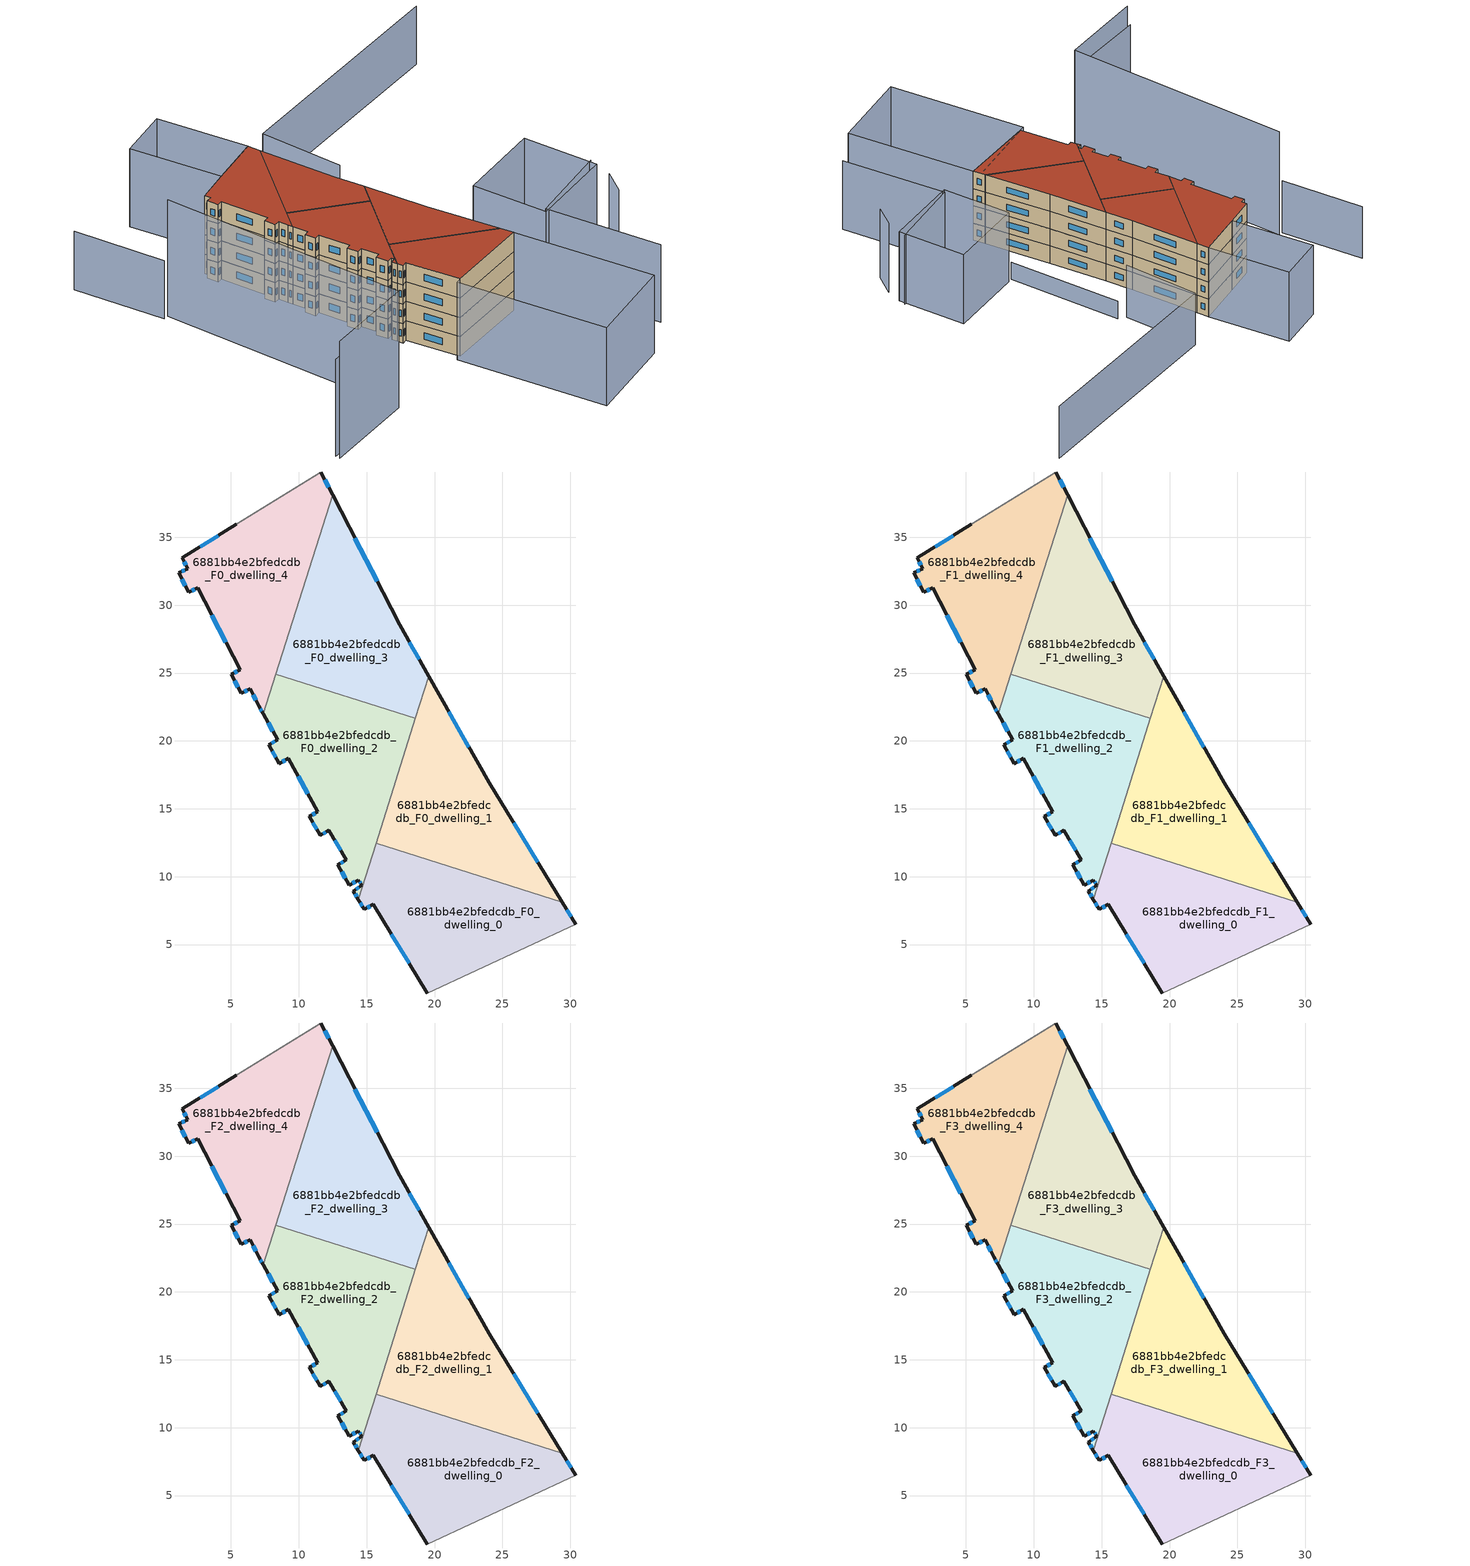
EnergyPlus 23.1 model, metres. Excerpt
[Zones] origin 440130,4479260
6881bb4e2bfedcdb_F0_dwelling_0
 floor ground (EU_floor_Construction): 29.42,8.12 30.42,6.48 19.48,1.43 15.48,7.96 14.83,7.58 14.39,8.31 15.69,12.44 z0
 wall outside (EU_wall_Construction): 30.42,6.48 29.42,8.12 / 14.39,8.31 14.83,7.58 15.48,7.96 19.48,1.43 z0:3
 wall to 6881bb4e2bfedcdb_F0_dwelling_1 (EU_wall_Construction): 29.42,8.12 15.69,12.44 z0:3
 wall adiabatic (EU_wall_Construction): 19.48,1.43 30.42,6.48 z0:3
 wall to 6881bb4e2bfedcdb_F0_dwelling_2 (EU_wall_Construction): 15.69,12.44 14.39,8.31 z0:3
 window (EU_Window_Construction): 30.09,7.03 29.75,7.57 / 16.81,5.77 18.14,3.61 / 15.05,7.71 15.26,7.83 / 14.54,8.07 14.68,7.83 z1:2
6881bb4e2bfedcdb_F0_dwelling_1
 floor ground (EU_floor_Construction): 24.03,16.91 29.42,8.12 15.69,12.44 19.57,24.77 z0
 wall outside (EU_wall_Construction): 29.42,8.12 24.03,16.91 19.57,24.77 z0:3
 wall to 6881bb4e2bfedcdb_F0_dwelling_3 (EU_wall_Construction): 19.57,24.77 18.6,21.67 z0:3
 wall to 6881bb4e2bfedcdb_F0_dwelling_2 (EU_wall_Construction): 18.6,21.67 15.69,12.44 z0:3
 window (EU_Window_Construction): 27.61,11.06 25.83,13.97 / 22.54,19.54 21.06,22.14 z1:2
6881bb4e2bfedcdb_F0_dwelling_2
 floor ground (EU_floor_Construction): 18.6,21.67 14.39,8.31 14.02,8.93 14.63,9.37 14.4,9.75 13.73,9.38 12.85,10.86 13.51,11.24 12.21,13.41 11.58,13.04 10.78,14.44 11.41,14.79 9.22,18.71 8.56,18.33 7.79,19.71 8.44,20.09 7.4,21.99 8.31,24.91 z0
 wall outside (EU_wall_Construction): 7.4,21.99 8.44,20.09 7.79,19.71 8.56,18.33 9.22,18.71 11.41,14.79 10.78,14.44 11.58,13.04 12.21,13.41 13.51,11.24 12.85,10.86 13.73,9.38 14.4,9.75 14.63,9.37 14.02,8.93 14.39,8.31 z0:3
 wall to 6881bb4e2bfedcdb_F0_dwelling_3 (EU_wall_Construction): 18.6,21.67 8.31,24.91 z0:3
 wall to 6881bb4e2bfedcdb_F0_dwelling_4 (EU_wall_Construction): 8.31,24.91 7.4,21.99 z0:3
 window (EU_Window_Construction): 7.75,21.35 8.09,20.72 / 14.14,8.73 14.27,8.52 / 14.43,9.23 14.22,9.08 / 14.48,9.63 14.55,9.5 / 13.95,9.5 14.18,9.63 / 13.15,10.37 13.44,9.88 / 13.29,11.11 13.07,10.99 / 12.65,12.68 13.08,11.96 / 11.79,13.16 12,13.29 / 11.05,13.97 11.31,13.51 / 11.2,14.68 10.99,14.56 / 9.95,17.4 10.68,16.1 / 8.78,18.46 9,18.58 / 8.05,19.25 8.31,18.79 / 8.23,19.96 8.01,19.84 z1:2
6881bb4e2bfedcdb_F0_dwelling_3
 floor ground (EU_floor_Construction): 12.48,38.15 17.43,28.54 19.57,24.77 18.6,21.67 8.31,24.91 z0
 wall outside (EU_wall_Construction): 19.57,24.77 17.43,28.54 12.48,38.15 z0:3
 wall to 6881bb4e2bfedcdb_F0_dwelling_4 (EU_wall_Construction): 12.49,38.15 8.31,24.91 z0:3
 window (EU_Window_Construction): 18.86,26.03 18.15,27.28 / 15.78,31.75 14.14,34.94 z1:2
6881bb4e2bfedcdb_F0_dwelling_4
 floor ground (EU_floor_Construction): 11.63,39.81 12.48,38.15 7.4,21.99 7.06,22.59 6.41,23.84 5.75,23.5 5.03,24.91 5.68,25.25 2.55,31.27 1.9,30.95 1.14,32.38 1.81,32.7 1.41,33.48 5.38,35.96 z0
 wall outside (EU_wall_Construction): 5.38,35.96 1.41,33.48 1.81,32.7 1.14,32.38 1.9,30.95 2.55,31.27 5.68,25.25 5.03,24.91 5.75,23.5 6.41,23.84 7.06,22.59 7.4,21.99 / 12.48,38.15 11.63,39.81 z0:3
 wall adiabatic (EU_wall_Construction): 11.63,39.81 5.38,35.96 z0:3
 window (EU_Window_Construction): 5.27,24.44 5.51,23.97 / 5.46,25.14 5.25,25.03 / 3.6,29.26 4.63,27.26 / 2.12,31.06 2.34,31.17 / 1.39,31.9 1.64,31.43 / 1.59,32.59 1.36,32.49 / 1.55,33.22 1.68,32.96 / 4.05,35.13 2.74,34.31 / 12.2,38.71 11.91,39.26 / 7.17,22.39 7.28,22.19 / 6.63,23.42 6.85,23.01 / 5.97,23.61 6.19,23.72 z1:2
6881bb4e2bfedcdb_F1_dwelling_0
 floor to 6881bb4e2bfedcdb_F0_dwelling_0 (EU_floor_Construction): 29.42,8.12 30.42,6.48 19.48,1.43 15.48,7.96 14.83,7.58 14.39,8.31 15.69,12.44 z3
 wall outside (EU_wall_Construction): 30.42,6.48 29.42,8.12 / 14.39,8.31 14.83,7.58 15.48,7.96 19.48,1.43 z3:6
 wall to 6881bb4e2bfedcdb_F1_dwelling_1 (EU_wall_Construction): 29.42,8.12 15.69,12.44 z3:6
 wall adiabatic (EU_wall_Construction): 19.48,1.43 30.42,6.48 z3:6
 wall to 6881bb4e2bfedcdb_F1_dwelling_2 (EU_wall_Construction): 15.69,12.44 14.39,8.31 z3:6
 window (EU_Window_Construction): 30.09,7.03 29.75,7.57 / 16.81,5.77 18.14,3.61 / 15.05,7.71 15.26,7.83 / 14.54,8.07 14.68,7.83 z4:5
6881bb4e2bfedcdb_F1_dwelling_1
 floor to 6881bb4e2bfedcdb_F0_dwelling_1 (EU_floor_Construction): 24.03,16.91 29.42,8.12 15.69,12.44 19.57,24.77 z3
 wall outside (EU_wall_Construction): 29.42,8.12 24.03,16.91 19.57,24.77 z3:6
 wall to 6881bb4e2bfedcdb_F1_dwelling_3 (EU_wall_Construction): 19.57,24.77 18.6,21.67 z3:6
 wall to 6881bb4e2bfedcdb_F1_dwelling_2 (EU_wall_Construction): 18.6,21.67 15.69,12.44 z3:6
 window (EU_Window_Construction): 27.61,11.06 25.83,13.97 / 22.54,19.54 21.06,22.14 z4:5
6881bb4e2bfedcdb_F1_dwelling_2
 floor to 6881bb4e2bfedcdb_F0_dwelling_2 (EU_floor_Construction): 18.6,21.67 14.39,8.31 14.02,8.93 14.63,9.37 14.4,9.75 13.73,9.38 12.85,10.86 13.51,11.24 12.21,13.41 11.58,13.04 10.78,14.44 11.41,14.79 9.22,18.71 8.56,18.33 7.79,19.71 8.44,20.09 7.4,21.99 8.31,24.91 z3
 wall outside (EU_wall_Construction): 7.4,21.99 8.44,20.09 7.79,19.71 8.56,18.33 9.22,18.71 11.41,14.79 10.78,14.44 11.58,13.04 12.21,13.41 13.51,11.24 12.85,10.86 13.73,9.38 14.4,9.75 14.63,9.37 14.02,8.93 14.39,8.31 z3:6
 wall to 6881bb4e2bfedcdb_F1_dwelling_3 (EU_wall_Construction): 18.6,21.67 8.31,24.91 z3:6
 wall to 6881bb4e2bfedcdb_F1_dwelling_4 (EU_wall_Construction): 8.31,24.91 7.4,21.99 z3:6
 window (EU_Window_Construction): 7.75,21.35 8.09,20.72 / 14.14,8.73 14.27,8.52 / 14.43,9.23 14.22,9.08 / 14.48,9.63 14.55,9.5 / 13.95,9.5 14.18,9.63 / 13.15,10.37 13.44,9.88 / 13.29,11.11 13.07,10.99 / 12.65,12.68 13.08,11.96 / 11.79,13.16 12,13.29 / 11.05,13.97 11.31,13.51 / 11.2,14.68 10.99,14.56 / 9.95,17.4 10.68,16.1 / 8.78,18.46 9,18.58 / 8.05,19.25 8.31,18.79 / 8.23,19.96 8.01,19.84 z4:5
6881bb4e2bfedcdb_F1_dwelling_3
 floor to 6881bb4e2bfedcdb_F0_dwelling_3 (EU_floor_Construction): 12.48,38.15 17.43,28.54 19.57,24.77 18.6,21.67 8.31,24.91 z3
 wall outside (EU_wall_Construction): 19.57,24.77 17.43,28.54 12.48,38.15 z3:6
 wall to 6881bb4e2bfedcdb_F1_dwelling_4 (EU_wall_Construction): 12.49,38.15 8.31,24.91 z3:6
 window (EU_Window_Construction): 18.86,26.03 18.15,27.28 / 15.78,31.75 14.14,34.94 z4:5
6881bb4e2bfedcdb_F1_dwelling_4
 floor to 6881bb4e2bfedcdb_F0_dwelling_4 (EU_floor_Construction): 11.63,39.81 12.48,38.15 7.4,21.99 7.06,22.59 6.41,23.84 5.75,23.5 5.03,24.91 5.68,25.25 2.55,31.27 1.9,30.95 1.14,32.38 1.81,32.7 1.41,33.48 5.38,35.96 z3
 wall outside (EU_wall_Construction): 5.38,35.96 1.41,33.48 1.81,32.7 1.14,32.38 1.9,30.95 2.55,31.27 5.68,25.25 5.03,24.91 5.75,23.5 6.41,23.84 7.06,22.59 7.4,21.99 / 12.48,38.15 11.63,39.81 z3:6
 wall adiabatic (EU_wall_Construction): 11.63,39.81 5.38,35.96 z3:6
 window (EU_Window_Construction): 5.27,24.44 5.51,23.97 / 5.46,25.14 5.25,25.03 / 3.6,29.26 4.63,27.26 / 2.12,31.06 2.34,31.17 / 1.39,31.9 1.64,31.43 / 1.59,32.59 1.36,32.49 / 1.55,33.22 1.68,32.96 / 4.05,35.13 2.74,34.31 / 12.2,38.71 11.91,39.26 / 7.17,22.39 7.28,22.19 / 6.63,23.42 6.85,23.01 / 5.97,23.61 6.19,23.72 z4:5
6881bb4e2bfedcdb_F2_dwelling_0
 floor to 6881bb4e2bfedcdb_F1_dwelling_0 (EU_floor_Construction): 29.42,8.12 30.42,6.48 19.48,1.43 15.48,7.96 14.83,7.58 14.39,8.31 15.69,12.44 z6
 wall outside (EU_wall_Construction): 30.42,6.48 29.42,8.12 / 14.39,8.31 14.83,7.58 15.48,7.96 19.48,1.43 z6:9
 wall to 6881bb4e2bfedcdb_F2_dwelling_1 (EU_wall_Construction): 29.42,8.12 15.69,12.44 z6:9
 wall adiabatic (EU_wall_Construction): 19.48,1.43 30.42,6.48 z6:9
 wall to 6881bb4e2bfedcdb_F2_dwelling_2 (EU_wall_Construction): 15.69,12.44 14.39,8.31 z6:9
 window (EU_Window_Construction): 30.09,7.03 29.75,7.57 / 16.81,5.77 18.14,3.61 / 15.05,7.71 15.26,7.83 / 14.54,8.07 14.68,7.83 z7:8
6881bb4e2bfedcdb_F2_dwelling_1
 floor to 6881bb4e2bfedcdb_F1_dwelling_1 (EU_floor_Construction): 24.03,16.91 29.42,8.12 15.69,12.44 19.57,24.77 z6
 wall outside (EU_wall_Construction): 29.42,8.12 24.03,16.91 19.57,24.77 z6:9
 wall to 6881bb4e2bfedcdb_F2_dwelling_3 (EU_wall_Construction): 19.57,24.77 18.6,21.67 z6:9
 wall to 6881bb4e2bfedcdb_F2_dwelling_2 (EU_wall_Construction): 18.6,21.67 15.69,12.44 z6:9
 window (EU_Window_Construction): 27.61,11.06 25.83,13.97 / 22.54,19.54 21.06,22.14 z7:8
6881bb4e2bfedcdb_F2_dwelling_2
 floor to 6881bb4e2bfedcdb_F1_dwelling_2 (EU_floor_Construction): 18.6,21.67 14.39,8.31 14.02,8.93 14.63,9.37 14.4,9.75 13.73,9.38 12.85,10.86 13.51,11.24 12.21,13.41 11.58,13.04 10.78,14.44 11.41,14.79 9.22,18.71 8.56,18.33 7.79,19.71 8.44,20.09 7.4,21.99 8.31,24.91 z6
 wall outside (EU_wall_Construction): 7.4,21.99 8.44,20.09 7.79,19.71 8.56,18.33 9.22,18.71 11.41,14.79 10.78,14.44 11.58,13.04 12.21,13.41 13.51,11.24 12.85,10.86 13.73,9.38 14.4,9.75 14.63,9.37 14.02,8.93 14.39,8.31 z6:9
 wall to 6881bb4e2bfedcdb_F2_dwelling_3 (EU_wall_Construction): 18.6,21.67 8.31,24.91 z6:9
 wall to 6881bb4e2bfedcdb_F2_dwelling_4 (EU_wall_Construction): 8.31,24.91 7.4,21.99 z6:9
 window (EU_Window_Construction): 7.75,21.35 8.09,20.72 / 14.14,8.73 14.27,8.52 / 14.43,9.23 14.22,9.08 / 14.48,9.63 14.55,9.5 / 13.95,9.5 14.18,9.63 / 13.15,10.37 13.44,9.88 / 13.29,11.11 13.07,10.99 / 12.65,12.68 13.08,11.96 / 11.79,13.16 12,13.29 / 11.05,13.97 11.31,13.51 / 11.2,14.68 10.99,14.56 / 9.95,17.4 10.68,16.1 / 8.78,18.46 9,18.58 / 8.05,19.25 8.31,18.79 / 8.23,19.96 8.01,19.84 z7:8
6881bb4e2bfedcdb_F2_dwelling_3
 floor to 6881bb4e2bfedcdb_F1_dwelling_3 (EU_floor_Construction): 12.48,38.15 17.43,28.54 19.57,24.77 18.6,21.67 8.31,24.91 z6
 wall outside (EU_wall_Construction): 19.57,24.77 17.43,28.54 12.48,38.15 z6:9
 wall to 6881bb4e2bfedcdb_F2_dwelling_4 (EU_wall_Construction): 12.49,38.15 8.31,24.91 z6:9
 window (EU_Window_Construction): 18.86,26.03 18.15,27.28 / 15.78,31.75 14.14,34.94 z7:8
6881bb4e2bfedcdb_F2_dwelling_4
 floor to 6881bb4e2bfedcdb_F1_dwelling_4 (EU_floor_Construction): 11.63,39.81 12.48,38.15 7.4,21.99 7.06,22.59 6.41,23.84 5.75,23.5 5.03,24.91 5.68,25.25 2.55,31.27 1.9,30.95 1.14,32.38 1.81,32.7 1.41,33.48 5.38,35.96 z6
 wall outside (EU_wall_Construction): 5.38,35.96 1.41,33.48 1.81,32.7 1.14,32.38 1.9,30.95 2.55,31.27 5.68,25.25 5.03,24.91 5.75,23.5 6.41,23.84 7.06,22.59 7.4,21.99 / 12.48,38.15 11.63,39.81 z6:9
 wall adiabatic (EU_wall_Construction): 11.63,39.81 5.38,35.96 z6:9
 window (EU_Window_Construction): 5.27,24.44 5.51,23.97 / 5.46,25.14 5.25,25.03 / 3.6,29.26 4.63,27.26 / 2.12,31.06 2.34,31.17 / 1.39,31.9 1.64,31.43 / 1.59,32.59 1.36,32.49 / 1.55,33.22 1.68,32.96 / 4.05,35.13 2.74,34.31 / 12.2,38.71 11.91,39.26 / 7.17,22.39 7.28,22.19 / 6.63,23.42 6.85,23.01 / 5.97,23.61 6.19,23.72 z7:8
6881bb4e2bfedcdb_F3_dwelling_0
 floor to 6881bb4e2bfedcdb_F2_dwelling_0 (EU_floor_Construction): 29.42,8.12 30.42,6.48 19.48,1.43 15.48,7.96 14.83,7.58 14.39,8.31 15.69,12.44 z9
 wall outside (EU_wall_Construction): 30.42,6.48 29.42,8.12 / 14.39,8.31 14.83,7.58 15.48,7.96 19.48,1.43 z9:12
 wall to 6881bb4e2bfedcdb_F3_dwelling_1 (EU_wall_Construction): 29.42,8.12 15.69,12.44 z9:12
 wall adiabatic (EU_wall_Construction): 19.48,1.43 30.42,6.48 z9:12
 wall to 6881bb4e2bfedcdb_F3_dwelling_2 (EU_wall_Construction): 15.69,12.44 14.39,8.31 z9:12
 window (EU_Window_Construction): 30.09,7.03 29.75,7.57 / 16.81,5.77 18.14,3.61 / 15.05,7.71 15.26,7.83 / 14.54,8.07 14.68,7.83 z10:11
 roof outside (EU_roof_Construction): 30.42,6.48 29.42,8.12 15.69,12.44 14.39,8.31 14.83,7.58 15.48,7.96 19.48,1.43 z12
6881bb4e2bfedcdb_F3_dwelling_1
 floor to 6881bb4e2bfedcdb_F2_dwelling_1 (EU_floor_Construction): 24.03,16.91 29.42,8.12 15.69,12.44 19.57,24.77 z9
 wall outside (EU_wall_Construction): 29.42,8.12 24.03,16.91 19.57,24.77 z9:12
 wall to 6881bb4e2bfedcdb_F3_dwelling_3 (EU_wall_Construction): 19.57,24.77 18.6,21.67 z9:12
 wall to 6881bb4e2bfedcdb_F3_dwelling_2 (EU_wall_Construction): 18.6,21.67 15.69,12.44 z9:12
 window (EU_Window_Construction): 27.61,11.06 25.83,13.97 / 22.54,19.54 21.06,22.14 z10:11
 roof outside (EU_roof_Construction): 29.42,8.12 24.03,16.91 19.57,24.77 15.69,12.44 z12
6881bb4e2bfedcdb_F3_dwelling_2
 floor to 6881bb4e2bfedcdb_F2_dwelling_2 (EU_floor_Construction): 18.6,21.67 14.39,8.31 14.02,8.93 14.63,9.37 14.4,9.75 13.73,9.38 12.85,10.86 13.51,11.24 12.21,13.41 11.58,13.04 10.78,14.44 11.41,14.79 9.22,18.71 8.56,18.33 7.79,19.71 8.44,20.09 7.4,21.99 8.31,24.91 z9
 wall outside (EU_wall_Construction): 7.4,21.99 8.44,20.09 7.79,19.71 8.56,18.33 9.22,18.71 11.41,14.79 10.78,14.44 11.58,13.04 12.21,13.41 13.51,11.24 12.85,10.86 13.73,9.38 14.4,9.75 14.63,9.37 14.02,8.93 14.39,8.31 z9:12
 wall to 6881bb4e2bfedcdb_F3_dwelling_3 (EU_wall_Construction): 18.6,21.67 8.31,24.91 z9:12
 wall to 6881bb4e2bfedcdb_F3_dwelling_4 (EU_wall_Construction): 8.31,24.91 7.4,21.99 z9:12
 window (EU_Window_Construction): 7.75,21.35 8.09,20.72 / 14.14,8.73 14.27,8.52 / 14.43,9.23 14.22,9.08 / 14.48,9.63 14.55,9.5 / 13.95,9.5 14.18,9.63 / 13.15,10.37 13.44,9.88 / 13.29,11.11 13.07,10.99 / 12.65,12.68 13.08,11.96 / 11.79,13.16 12,13.29 / 11.05,13.97 11.31,13.51 / 11.2,14.68 10.99,14.56 / 9.95,17.4 10.68,16.1 / 8.78,18.46 9,18.58 / 8.05,19.25 8.31,18.79 / 8.23,19.96 8.01,19.84 z10:11
 roof outside (EU_roof_Construction): 14.63,9.37 14.02,8.93 14.39,8.31 18.6,21.67 8.31,24.91 7.4,21.99 8.44,20.09 7.79,19.71 8.56,18.33 9.22,18.71 11.41,14.79 10.78,14.44 11.58,13.04 12.21,13.41 13.51,11.24 12.85,10.86 13.73,9.38 14.4,9.75 z12
6881bb4e2bfedcdb_F3_dwelling_3
 floor to 6881bb4e2bfedcdb_F2_dwelling_3 (EU_floor_Construction): 12.48,38.15 17.43,28.54 19.57,24.77 18.6,21.67 8.31,24.91 z9
 wall outside (EU_wall_Construction): 19.57,24.77 17.43,28.54 12.48,38.15 z9:12
 wall to 6881bb4e2bfedcdb_F3_dwelling_4 (EU_wall_Construction): 12.49,38.15 8.31,24.91 z9:12
 window (EU_Window_Construction): 18.86,26.03 18.15,27.28 / 15.78,31.75 14.14,34.94 z10:11
 roof outside (EU_roof_Construction): 18.6,21.67 19.57,24.77 17.43,28.54 12.48,38.15 8.31,24.91 z12
6881bb4e2bfedcdb_F3_dwelling_4
 floor to 6881bb4e2bfedcdb_F2_dwelling_4 (EU_floor_Construction): 11.63,39.81 12.48,38.15 7.4,21.99 7.06,22.59 6.41,23.84 5.75,23.5 5.03,24.91 5.68,25.25 2.55,31.27 1.9,30.95 1.14,32.38 1.81,32.7 1.41,33.48 5.38,35.96 z9
 wall outside (EU_wall_Construction): 5.38,35.96 1.41,33.48 1.81,32.7 1.14,32.38 1.9,30.95 2.55,31.27 5.68,25.25 5.03,24.91 5.75,23.5 6.41,23.84 7.06,22.59 7.4,21.99 / 12.48,38.15 11.63,39.81 z9:12
 wall adiabatic (EU_wall_Construction): 11.63,39.81 5.38,35.96 z9:12
 window (EU_Window_Construction): 5.27,24.44 5.51,23.97 / 5.46,25.14 5.25,25.03 / 3.6,29.26 4.63,27.26 / 2.12,31.06 2.34,31.17 / 1.39,31.9 1.64,31.43 / 1.59,32.59 1.36,32.49 / 1.55,33.22 1.68,32.96 / 4.05,35.13 2.74,34.31 / 12.2,38.71 11.91,39.26 / 7.17,22.39 7.28,22.19 / 6.63,23.42 6.85,23.01 / 5.97,23.61 6.19,23.72 z10:11
 roof outside (EU_roof_Construction): 7.4,21.99 12.48,38.15 11.63,39.81 5.38,35.96 1.41,33.48 1.81,32.7 1.14,32.38 1.9,30.95 2.55,31.27 5.68,25.25 5.03,24.91 5.75,23.5 6.41,23.84 7.06,22.59 z12
shading: 44.85,-5.41 36.57,8.75 / 36.57,8.75 46.84,14.75 / 46.48,7.46 47.29,11.08 / 31.37,17.76 42.2,23.22 / 42.2,23.22 47.05,13.59 / 47.05,13.59 36.21,8.14 / 36.21,8.14 31.37,17.76 / 29.77,7.58 40.67,-10.67 / 40.67,-10.67 29.66,-17.25 / 29.66,-17.25 18.76,1 / 18.76,1 29.77,7.58 / 5.38,35.96 -1.33,47.06 / -1.33,47.06 4.99,50.88 / 4.99,50.88 11.7,39.77 / 11.7,39.77 5.38,35.96 z0:12; 30.76,17.46 22.88,33.5 z0:3; -5.13,-8.93 6.63,-4.01 z0:15; -7.36,27.98 7.07,-4.04 / 7.07,-4.04 -4.92,-9.44 z0:18; -14.41,39.02 -8.01,27.74 / 21.58,33.86 16.82,44.74 / 16.82,44.74 47.73,58.25 z0:9
[Building]
EU S2 Campaign: North Axis=0; Terrain=City; Solar Distribution=FullExterior
[Site:Location]
Madrid: Latitude=40.5; Longitude=-3.5; Time Zone=1; Elevation=609
[SizingPeriod:WeatherFileDays]
AnnualSizingPeriod: Begin Month=1; Begin Day of Month=1; End Month=12; End Day of Month=31; Day of Week for Start Day=Monday; Use Weather File Daylight Saving Period=No; Use Weather File Rain and Snow Indicators=No
[MATERIAL]
EU_InternalMass_Material: Roughness=MediumRough; Thickness=0.1; Conductivity=1; Density=1800; Specific Heat=900; Thermal Absorptance=0.9; Solar Absorptance=0.7; Visible Absorptance=0.7
[MATERIAL:NOMASS] Roughness=MediumRough; Thermal Absorptance=0.9; Solar Absorptance=0.7; Visible Absorptance=0.7
Name | Thermal Resistance
EU_wall_NoMass | 0.459673
EU_roof_NoMass | 0.495815
EU_floor_NoMass | 0.788942
[WINDOWMATERIAL:SIMPLEGLAZINGSYSTEM]
EU_Window_SimpleGlazing: UFactor=4.26103; Solar Heat Gain Coefficient=0.85; Visible Transmittance=0.85
[CONSTRUCTION]
EU_wall_Construction: EU_wall_NoMass
EU_roof_Construction: EU_roof_NoMass
EU_floor_Construction: EU_floor_NoMass
EU_Window_Construction: EU_Window_SimpleGlazing
EU_InternalMass_Construction: EU_InternalMass_Material
[ZONE] Type=1; Multiplier=1; Ceiling Height=autocalculate; Floor Area=autocalculate; Part of Total Floor Area=Yes
Name | Volume
6881bb4e2bfedcdb_F0_dwelling_0; 6881bb4e2bfedcdb_F1_dwelling_0; 6881bb4e2bfedcdb_F2_dwelling_0; 6881bb4e2bfedcdb_F3_dwelling_0 | 274.132
6881bb4e2bfedcdb_F0_dwelling_1; 6881bb4e2bfedcdb_F1_dwelling_1; 6881bb4e2bfedcdb_F2_dwelling_1; 6881bb4e2bfedcdb_F3_dwelling_1 | 274.118
6881bb4e2bfedcdb_F0_dwelling_2; 6881bb4e2bfedcdb_F1_dwelling_2; 6881bb4e2bfedcdb_F2_dwelling_2; 6881bb4e2bfedcdb_F3_dwelling_2 | 274.143
6881bb4e2bfedcdb_F0_dwelling_3; 6881bb4e2bfedcdb_F1_dwelling_3; 6881bb4e2bfedcdb_F2_dwelling_3; 6881bb4e2bfedcdb_F3_dwelling_3 | 274.122
6881bb4e2bfedcdb_F0_dwelling_4; 6881bb4e2bfedcdb_F1_dwelling_4; 6881bb4e2bfedcdb_F2_dwelling_4; 6881bb4e2bfedcdb_F3_dwelling_4 | 274.135
[INTERNALMASS] Construction=EU_InternalMass_Construction
Name | Zone or ZoneList | Surface Area
6881bb4e2bfedcdb_F0_dwelling_0_EU_InternalMass | 6881bb4e2bfedcdb_F0_dwelling_0 | 91.3768
6881bb4e2bfedcdb_F0_dwelling_1_EU_InternalMass | 6881bb4e2bfedcdb_F0_dwelling_1 | 91.3723
6881bb4e2bfedcdb_F0_dwelling_2_EU_InternalMass | 6881bb4e2bfedcdb_F0_dwelling_2 | 91.3806
6881bb4e2bfedcdb_F0_dwelling_3_EU_InternalMass | 6881bb4e2bfedcdb_F0_dwelling_3 | 91.3718
6881bb4e2bfedcdb_F0_dwelling_4_EU_InternalMass | 6881bb4e2bfedcdb_F0_dwelling_4 | 91.3783
6881bb4e2bfedcdb_F1_dwelling_0_EU_InternalMass | 6881bb4e2bfedcdb_F1_dwelling_0 | 91.3768
6881bb4e2bfedcdb_F1_dwelling_1_EU_InternalMass | 6881bb4e2bfedcdb_F1_dwelling_1 | 91.3723
6881bb4e2bfedcdb_F1_dwelling_2_EU_InternalMass | 6881bb4e2bfedcdb_F1_dwelling_2 | 91.3806
6881bb4e2bfedcdb_F1_dwelling_3_EU_InternalMass | 6881bb4e2bfedcdb_F1_dwelling_3 | 91.3718
6881bb4e2bfedcdb_F1_dwelling_4_EU_InternalMass | 6881bb4e2bfedcdb_F1_dwelling_4 | 91.3783
6881bb4e2bfedcdb_F2_dwelling_0_EU_InternalMass | 6881bb4e2bfedcdb_F2_dwelling_0 | 91.3768
6881bb4e2bfedcdb_F2_dwelling_1_EU_InternalMass | 6881bb4e2bfedcdb_F2_dwelling_1 | 91.3723
6881bb4e2bfedcdb_F2_dwelling_2_EU_InternalMass | 6881bb4e2bfedcdb_F2_dwelling_2 | 91.3806
6881bb4e2bfedcdb_F2_dwelling_3_EU_InternalMass | 6881bb4e2bfedcdb_F2_dwelling_3 | 91.3718
6881bb4e2bfedcdb_F2_dwelling_4_EU_InternalMass | 6881bb4e2bfedcdb_F2_dwelling_4 | 91.3783
6881bb4e2bfedcdb_F3_dwelling_0_EU_InternalMass | 6881bb4e2bfedcdb_F3_dwelling_0 | 91.3768
6881bb4e2bfedcdb_F3_dwelling_1_EU_InternalMass | 6881bb4e2bfedcdb_F3_dwelling_1 | 91.3723
6881bb4e2bfedcdb_F3_dwelling_2_EU_InternalMass | 6881bb4e2bfedcdb_F3_dwelling_2 | 91.3806
6881bb4e2bfedcdb_F3_dwelling_3_EU_InternalMass | 6881bb4e2bfedcdb_F3_dwelling_3 | 91.3718
6881bb4e2bfedcdb_F3_dwelling_4_EU_InternalMass | 6881bb4e2bfedcdb_F3_dwelling_4 | 91.3783
[OTHEREQUIPMENT] Fuel Type=Electricity; Design Level Calculation Method=Watts/Area; Power per Zone Floor Area=1; Fraction Latent=0; Fraction Radiant=0; Fraction Lost=0; Carbon Dioxide Generation Rate=0; EndUse Subcategory=EU_Step8_InternalGains
Name | Zone or ZoneList or Space or SpaceList | Schedule
EU_Step8_InternalGain_6881bb4e2bfedcdb_F0_dwelling_0_f000 | 6881bb4e2bfedcdb_F0_dwelling_0 | EU_Step8_GainSchedule_6881bb4e2bfedcdb_F0_dwelling_0_f000
EU_Step8_InternalGain_6881bb4e2bfedcdb_F0_dwelling_1_f000 | 6881bb4e2bfedcdb_F0_dwelling_1 | EU_Step8_GainSchedule_6881bb4e2bfedcdb_F0_dwelling_1_f000
EU_Step8_InternalGain_6881bb4e2bfedcdb_F0_dwelling_2_f000 | 6881bb4e2bfedcdb_F0_dwelling_2 | EU_Step8_GainSchedule_6881bb4e2bfedcdb_F0_dwelling_2_f000
EU_Step8_InternalGain_6881bb4e2bfedcdb_F0_dwelling_3_f000 | 6881bb4e2bfedcdb_F0_dwelling_3 | EU_Step8_GainSchedule_6881bb4e2bfedcdb_F0_dwelling_3_f000
EU_Step8_InternalGain_6881bb4e2bfedcdb_F0_dwelling_4_f000 | 6881bb4e2bfedcdb_F0_dwelling_4 | EU_Step8_GainSchedule_6881bb4e2bfedcdb_F0_dwelling_4_f000
EU_Step8_InternalGain_6881bb4e2bfedcdb_F1_dwelling_0_f000 | 6881bb4e2bfedcdb_F1_dwelling_0 | EU_Step8_GainSchedule_6881bb4e2bfedcdb_F1_dwelling_0_f000
EU_Step8_InternalGain_6881bb4e2bfedcdb_F1_dwelling_1_f000 | 6881bb4e2bfedcdb_F1_dwelling_1 | EU_Step8_GainSchedule_6881bb4e2bfedcdb_F1_dwelling_1_f000
EU_Step8_InternalGain_6881bb4e2bfedcdb_F1_dwelling_2_f000 | 6881bb4e2bfedcdb_F1_dwelling_2 | EU_Step8_GainSchedule_6881bb4e2bfedcdb_F1_dwelling_2_f000
EU_Step8_InternalGain_6881bb4e2bfedcdb_F1_dwelling_3_f000 | 6881bb4e2bfedcdb_F1_dwelling_3 | EU_Step8_GainSchedule_6881bb4e2bfedcdb_F1_dwelling_3_f000
EU_Step8_InternalGain_6881bb4e2bfedcdb_F1_dwelling_4_f000 | 6881bb4e2bfedcdb_F1_dwelling_4 | EU_Step8_GainSchedule_6881bb4e2bfedcdb_F1_dwelling_4_f000
EU_Step8_InternalGain_6881bb4e2bfedcdb_F2_dwelling_0_f000 | 6881bb4e2bfedcdb_F2_dwelling_0 | EU_Step8_GainSchedule_6881bb4e2bfedcdb_F2_dwelling_0_f000
EU_Step8_InternalGain_6881bb4e2bfedcdb_F2_dwelling_1_f000 | 6881bb4e2bfedcdb_F2_dwelling_1 | EU_Step8_GainSchedule_6881bb4e2bfedcdb_F2_dwelling_1_f000
EU_Step8_InternalGain_6881bb4e2bfedcdb_F2_dwelling_2_f000 | 6881bb4e2bfedcdb_F2_dwelling_2 | EU_Step8_GainSchedule_6881bb4e2bfedcdb_F2_dwelling_2_f000
EU_Step8_InternalGain_6881bb4e2bfedcdb_F2_dwelling_3_f000 | 6881bb4e2bfedcdb_F2_dwelling_3 | EU_Step8_GainSchedule_6881bb4e2bfedcdb_F2_dwelling_3_f000
EU_Step8_InternalGain_6881bb4e2bfedcdb_F2_dwelling_4_f000 | 6881bb4e2bfedcdb_F2_dwelling_4 | EU_Step8_GainSchedule_6881bb4e2bfedcdb_F2_dwelling_4_f000
EU_Step8_InternalGain_6881bb4e2bfedcdb_F3_dwelling_0_f000 | 6881bb4e2bfedcdb_F3_dwelling_0 | EU_Step8_GainSchedule_6881bb4e2bfedcdb_F3_dwelling_0_f000
EU_Step8_InternalGain_6881bb4e2bfedcdb_F3_dwelling_1_f000 | 6881bb4e2bfedcdb_F3_dwelling_1 | EU_Step8_GainSchedule_6881bb4e2bfedcdb_F3_dwelling_1_f000
EU_Step8_InternalGain_6881bb4e2bfedcdb_F3_dwelling_2_f000 | 6881bb4e2bfedcdb_F3_dwelling_2 | EU_Step8_GainSchedule_6881bb4e2bfedcdb_F3_dwelling_2_f000
EU_Step8_InternalGain_6881bb4e2bfedcdb_F3_dwelling_3_f000 | 6881bb4e2bfedcdb_F3_dwelling_3 | EU_Step8_GainSchedule_6881bb4e2bfedcdb_F3_dwelling_3_f000
EU_Step8_InternalGain_6881bb4e2bfedcdb_F3_dwelling_4_f000 | 6881bb4e2bfedcdb_F3_dwelling_4 | EU_Step8_GainSchedule_6881bb4e2bfedcdb_F3_dwelling_4_f000
[ZONEVENTILATION:DESIGNFLOWRATE] Schedule=EU_AlwaysOn; Design Flow Rate Calculation Method=AirChanges/Hour; Air Changes per Hour=0.719161; Ventilation Type=Natural; Fan Pressure Rise=0; Fan Total Efficiency=1; Constant Term Coefficient=1; Temperature Term Coefficient=0; Velocity Term Coefficient=0; Velocity Squared Term Coefficient=0; Minimum Indoor Temperature=-100; Maximum Indoor Temperature=100; Delta Temperature=-100; Minimum Outdoor Temperature=-100; Maximum Outdoor Temperature=100; Maximum Wind Speed=40
Name | Zone or ZoneList or Space or SpaceList
EU_ConstantAir_6881bb4e2bfedcdb_F0_dwelling_0 | 6881bb4e2bfedcdb_F0_dwelling_0
EU_ConstantAir_6881bb4e2bfedcdb_F0_dwelling_1 | 6881bb4e2bfedcdb_F0_dwelling_1
EU_ConstantAir_6881bb4e2bfedcdb_F0_dwelling_2 | 6881bb4e2bfedcdb_F0_dwelling_2
EU_ConstantAir_6881bb4e2bfedcdb_F0_dwelling_3 | 6881bb4e2bfedcdb_F0_dwelling_3
EU_ConstantAir_6881bb4e2bfedcdb_F0_dwelling_4 | 6881bb4e2bfedcdb_F0_dwelling_4
EU_ConstantAir_6881bb4e2bfedcdb_F1_dwelling_0 | 6881bb4e2bfedcdb_F1_dwelling_0
EU_ConstantAir_6881bb4e2bfedcdb_F1_dwelling_1 | 6881bb4e2bfedcdb_F1_dwelling_1
EU_ConstantAir_6881bb4e2bfedcdb_F1_dwelling_2 | 6881bb4e2bfedcdb_F1_dwelling_2
EU_ConstantAir_6881bb4e2bfedcdb_F1_dwelling_3 | 6881bb4e2bfedcdb_F1_dwelling_3
EU_ConstantAir_6881bb4e2bfedcdb_F1_dwelling_4 | 6881bb4e2bfedcdb_F1_dwelling_4
EU_ConstantAir_6881bb4e2bfedcdb_F2_dwelling_0 | 6881bb4e2bfedcdb_F2_dwelling_0
EU_ConstantAir_6881bb4e2bfedcdb_F2_dwelling_1 | 6881bb4e2bfedcdb_F2_dwelling_1
EU_ConstantAir_6881bb4e2bfedcdb_F2_dwelling_2 | 6881bb4e2bfedcdb_F2_dwelling_2
EU_ConstantAir_6881bb4e2bfedcdb_F2_dwelling_3 | 6881bb4e2bfedcdb_F2_dwelling_3
EU_ConstantAir_6881bb4e2bfedcdb_F2_dwelling_4 | 6881bb4e2bfedcdb_F2_dwelling_4
EU_ConstantAir_6881bb4e2bfedcdb_F3_dwelling_0 | 6881bb4e2bfedcdb_F3_dwelling_0
EU_ConstantAir_6881bb4e2bfedcdb_F3_dwelling_1 | 6881bb4e2bfedcdb_F3_dwelling_1
EU_ConstantAir_6881bb4e2bfedcdb_F3_dwelling_2 | 6881bb4e2bfedcdb_F3_dwelling_2
EU_ConstantAir_6881bb4e2bfedcdb_F3_dwelling_3 | 6881bb4e2bfedcdb_F3_dwelling_3
EU_ConstantAir_6881bb4e2bfedcdb_F3_dwelling_4 | 6881bb4e2bfedcdb_F3_dwelling_4
[HVACTEMPLATE:THERMOSTAT] Constant Heating Setpoint=20; Constant Cooling Setpoint=50
EU_HeatOnly_6881bb4e2bfedcdb_F0_dwelling_0; EU_HeatOnly_6881bb4e2bfedcdb_F0_dwelling_1; EU_HeatOnly_6881bb4e2bfedcdb_F0_dwelling_2; EU_HeatOnly_6881bb4e2bfedcdb_F0_dwelling_3; EU_HeatOnly_6881bb4e2bfedcdb_F0_dwelling_4; EU_HeatOnly_6881bb4e2bfedcdb_F1_dwelling_0; EU_HeatOnly_6881bb4e2bfedcdb_F1_dwelling_1; EU_HeatOnly_6881bb4e2bfedcdb_F1_dwelling_2; EU_HeatOnly_6881bb4e2bfedcdb_F1_dwelling_3; EU_HeatOnly_6881bb4e2bfedcdb_F1_dwelling_4; EU_HeatOnly_6881bb4e2bfedcdb_F2_dwelling_0; EU_HeatOnly_6881bb4e2bfedcdb_F2_dwelling_1; EU_HeatOnly_6881bb4e2bfedcdb_F2_dwelling_2; EU_HeatOnly_6881bb4e2bfedcdb_F2_dwelling_3; EU_HeatOnly_6881bb4e2bfedcdb_F2_dwelling_4; EU_HeatOnly_6881bb4e2bfedcdb_F3_dwelling_0; EU_HeatOnly_6881bb4e2bfedcdb_F3_dwelling_1; EU_HeatOnly_6881bb4e2bfedcdb_F3_dwelling_2; EU_HeatOnly_6881bb4e2bfedcdb_F3_dwelling_3; EU_HeatOnly_6881bb4e2bfedcdb_F3_dwelling_4
[HVACTEMPLATE:ZONE:IDEALLOADSAIRSYSTEM] System Availability Schedule=EU_AlwaysOn; Maximum Heating Supply Air Temperature=50; Minimum Cooling Supply Air Temperature=13; Maximum Heating Supply Air Humidity Ratio=0.0156; Minimum Cooling Supply Air Humidity Ratio=0.0077; Heating Limit=NoLimit; Cooling Limit=NoLimit; Heating Availability Schedule=EU_AlwaysOn; Cooling Availability Schedule=EU_CoolingOff; Dehumidification Control Type=ConstantSensibleHeatRatio; Cooling Sensible Heat Ratio=0.7; Dehumidification Setpoint=60; Humidification Control Type=None; Humidification Setpoint=30; Outdoor Air Method=None; Outdoor Air Flow Rate per Person=0.00944; Outdoor Air Flow Rate per Zone Floor Area=0; Outdoor Air Flow Rate per Zone=0; Demand Controlled Ventilation Type=None; Outdoor Air Economizer Type=NoEconomizer; Heat Recovery Type=None; Sensible Heat Recovery Effectiveness=0.7; Latent Heat Recovery Effectiveness=0.65
Name | Template Thermostat
6881bb4e2bfedcdb_F0_dwelling_0 | EU_HeatOnly_6881bb4e2bfedcdb_F0_dwelling_0
6881bb4e2bfedcdb_F0_dwelling_1 | EU_HeatOnly_6881bb4e2bfedcdb_F0_dwelling_1
6881bb4e2bfedcdb_F0_dwelling_2 | EU_HeatOnly_6881bb4e2bfedcdb_F0_dwelling_2
6881bb4e2bfedcdb_F0_dwelling_3 | EU_HeatOnly_6881bb4e2bfedcdb_F0_dwelling_3
6881bb4e2bfedcdb_F0_dwelling_4 | EU_HeatOnly_6881bb4e2bfedcdb_F0_dwelling_4
6881bb4e2bfedcdb_F1_dwelling_0 | EU_HeatOnly_6881bb4e2bfedcdb_F1_dwelling_0
6881bb4e2bfedcdb_F1_dwelling_1 | EU_HeatOnly_6881bb4e2bfedcdb_F1_dwelling_1
6881bb4e2bfedcdb_F1_dwelling_2 | EU_HeatOnly_6881bb4e2bfedcdb_F1_dwelling_2
6881bb4e2bfedcdb_F1_dwelling_3 | EU_HeatOnly_6881bb4e2bfedcdb_F1_dwelling_3
6881bb4e2bfedcdb_F1_dwelling_4 | EU_HeatOnly_6881bb4e2bfedcdb_F1_dwelling_4
6881bb4e2bfedcdb_F2_dwelling_0 | EU_HeatOnly_6881bb4e2bfedcdb_F2_dwelling_0
6881bb4e2bfedcdb_F2_dwelling_1 | EU_HeatOnly_6881bb4e2bfedcdb_F2_dwelling_1
6881bb4e2bfedcdb_F2_dwelling_2 | EU_HeatOnly_6881bb4e2bfedcdb_F2_dwelling_2
6881bb4e2bfedcdb_F2_dwelling_3 | EU_HeatOnly_6881bb4e2bfedcdb_F2_dwelling_3
6881bb4e2bfedcdb_F2_dwelling_4 | EU_HeatOnly_6881bb4e2bfedcdb_F2_dwelling_4
6881bb4e2bfedcdb_F3_dwelling_0 | EU_HeatOnly_6881bb4e2bfedcdb_F3_dwelling_0
6881bb4e2bfedcdb_F3_dwelling_1 | EU_HeatOnly_6881bb4e2bfedcdb_F3_dwelling_1
6881bb4e2bfedcdb_F3_dwelling_2 | EU_HeatOnly_6881bb4e2bfedcdb_F3_dwelling_2
6881bb4e2bfedcdb_F3_dwelling_3 | EU_HeatOnly_6881bb4e2bfedcdb_F3_dwelling_3
6881bb4e2bfedcdb_F3_dwelling_4 | EU_HeatOnly_6881bb4e2bfedcdb_F3_dwelling_4
[SIZING:ZONE] Zone Cooling Design Supply Air Temperature Input Method=SupplyAirTemperature; Zone Cooling Design Supply Air Temperature=13; Zone Heating Design Supply Air Temperature Input Method=SupplyAirTemperature; Zone Heating Design Supply Air Temperature=50; Zone Cooling Design Supply Air Humidity Ratio=0.008; Zone Heating Design Supply Air Humidity Ratio=0.008; Cooling Design Air Flow Method=DesignDay; Cooling Design Air Flow Rate=0; Cooling Minimum Air Flow per Zone Floor Area=0.000762; Cooling Minimum Air Flow=0; Cooling Minimum Air Flow Fraction=0.2; Heating Design Air Flow Method=DesignDay; Heating Design Air Flow Rate=0; Heating Maximum Air Flow per Zone Floor Area=0.002032; Heating Maximum Air Flow=0.141576; Heating Maximum Air Flow Fraction=0.3; Account for Dedicated Outdoor Air System=No; Dedicated Outdoor Air System Control Strategy=NeutralSupplyAir; Dedicated Outdoor Air Low Setpoint Temperature for Design=autosize; Dedicated Outdoor Air High Setpoint Temperature for Design=autosize; Zone Load Sizing Method=Sensible Load Only No Latent Load; Zone Latent Cooling Design Supply Air Humidity Ratio Input Method=HumidityRatioDifference; Zone Cooling Design Supply Air Humidity Ratio Difference=0.005; Zone Latent Heating Design Supply Air Humidity Ratio Input Method=HumidityRatioDifference; Zone Humidification Design Supply Air Humidity Ratio Difference=0.005
6881bb4e2bfedcdb_F0_dwelling_0; 6881bb4e2bfedcdb_F0_dwelling_1; 6881bb4e2bfedcdb_F0_dwelling_2; 6881bb4e2bfedcdb_F0_dwelling_3; 6881bb4e2bfedcdb_F0_dwelling_4; 6881bb4e2bfedcdb_F1_dwelling_0; 6881bb4e2bfedcdb_F1_dwelling_1; 6881bb4e2bfedcdb_F1_dwelling_2; 6881bb4e2bfedcdb_F1_dwelling_3; 6881bb4e2bfedcdb_F1_dwelling_4; 6881bb4e2bfedcdb_F2_dwelling_0; 6881bb4e2bfedcdb_F2_dwelling_1; 6881bb4e2bfedcdb_F2_dwelling_2; 6881bb4e2bfedcdb_F2_dwelling_3; 6881bb4e2bfedcdb_F2_dwelling_4; 6881bb4e2bfedcdb_F3_dwelling_0; 6881bb4e2bfedcdb_F3_dwelling_1; 6881bb4e2bfedcdb_F3_dwelling_2; 6881bb4e2bfedcdb_F3_dwelling_3; 6881bb4e2bfedcdb_F3_dwelling_4
[SCHEDULE:CONSTANT]
Name | Hourly Value
EU_AlwaysOn | 1
EU_CoolingOff | 0
[SCHEDULE:FILE] Column Number=1; Rows to Skip at Top=0; Number of Hours of Data=8760; Column Separator=Comma; Interpolate to Timestep=No; Minutes per Item=60; Adjust Schedule for Daylight Savings=Yes
Name | File
EU_Step8_GainSchedule_6881bb4e2bfedcdb_F0_dwelling_0_f000 | ../../schedules/6881bb4e2bfedcdb/6881bb4e2bfedcdb_F0_dwelling_0_f000_gain.csv
EU_Step8_GainSchedule_6881bb4e2bfedcdb_F0_dwelling_1_f000 | ../../schedules/6881bb4e2bfedcdb/6881bb4e2bfedcdb_F0_dwelling_1_f000_gain.csv
EU_Step8_GainSchedule_6881bb4e2bfedcdb_F0_dwelling_2_f000 | ../../schedules/6881bb4e2bfedcdb/6881bb4e2bfedcdb_F0_dwelling_2_f000_gain.csv
EU_Step8_GainSchedule_6881bb4e2bfedcdb_F0_dwelling_3_f000 | ../../schedules/6881bb4e2bfedcdb/6881bb4e2bfedcdb_F0_dwelling_3_f000_gain.csv
EU_Step8_GainSchedule_6881bb4e2bfedcdb_F0_dwelling_4_f000 | ../../schedules/6881bb4e2bfedcdb/6881bb4e2bfedcdb_F0_dwelling_4_f000_gain.csv
EU_Step8_GainSchedule_6881bb4e2bfedcdb_F1_dwelling_0_f000 | ../../schedules/6881bb4e2bfedcdb/6881bb4e2bfedcdb_F1_dwelling_0_f000_gain.csv
EU_Step8_GainSchedule_6881bb4e2bfedcdb_F1_dwelling_1_f000 | ../../schedules/6881bb4e2bfedcdb/6881bb4e2bfedcdb_F1_dwelling_1_f000_gain.csv
EU_Step8_GainSchedule_6881bb4e2bfedcdb_F1_dwelling_2_f000 | ../../schedules/6881bb4e2bfedcdb/6881bb4e2bfedcdb_F1_dwelling_2_f000_gain.csv
EU_Step8_GainSchedule_6881bb4e2bfedcdb_F1_dwelling_3_f000 | ../../schedules/6881bb4e2bfedcdb/6881bb4e2bfedcdb_F1_dwelling_3_f000_gain.csv
EU_Step8_GainSchedule_6881bb4e2bfedcdb_F1_dwelling_4_f000 | ../../schedules/6881bb4e2bfedcdb/6881bb4e2bfedcdb_F1_dwelling_4_f000_gain.csv
EU_Step8_GainSchedule_6881bb4e2bfedcdb_F2_dwelling_0_f000 | ../../schedules/6881bb4e2bfedcdb/6881bb4e2bfedcdb_F2_dwelling_0_f000_gain.csv
EU_Step8_GainSchedule_6881bb4e2bfedcdb_F2_dwelling_1_f000 | ../../schedules/6881bb4e2bfedcdb/6881bb4e2bfedcdb_F2_dwelling_1_f000_gain.csv
EU_Step8_GainSchedule_6881bb4e2bfedcdb_F2_dwelling_2_f000 | ../../schedules/6881bb4e2bfedcdb/6881bb4e2bfedcdb_F2_dwelling_2_f000_gain.csv
EU_Step8_GainSchedule_6881bb4e2bfedcdb_F2_dwelling_3_f000 | ../../schedules/6881bb4e2bfedcdb/6881bb4e2bfedcdb_F2_dwelling_3_f000_gain.csv
EU_Step8_GainSchedule_6881bb4e2bfedcdb_F2_dwelling_4_f000 | ../../schedules/6881bb4e2bfedcdb/6881bb4e2bfedcdb_F2_dwelling_4_f000_gain.csv
EU_Step8_GainSchedule_6881bb4e2bfedcdb_F3_dwelling_0_f000 | ../../schedules/6881bb4e2bfedcdb/6881bb4e2bfedcdb_F3_dwelling_0_f000_gain.csv
EU_Step8_GainSchedule_6881bb4e2bfedcdb_F3_dwelling_1_f000 | ../../schedules/6881bb4e2bfedcdb/6881bb4e2bfedcdb_F3_dwelling_1_f000_gain.csv
EU_Step8_GainSchedule_6881bb4e2bfedcdb_F3_dwelling_2_f000 | ../../schedules/6881bb4e2bfedcdb/6881bb4e2bfedcdb_F3_dwelling_2_f000_gain.csv
EU_Step8_GainSchedule_6881bb4e2bfedcdb_F3_dwelling_3_f000 | ../../schedules/6881bb4e2bfedcdb/6881bb4e2bfedcdb_F3_dwelling_3_f000_gain.csv
EU_Step8_GainSchedule_6881bb4e2bfedcdb_F3_dwelling_4_f000 | ../../schedules/6881bb4e2bfedcdb/6881bb4e2bfedcdb_F3_dwelling_4_f000_gain.csv
